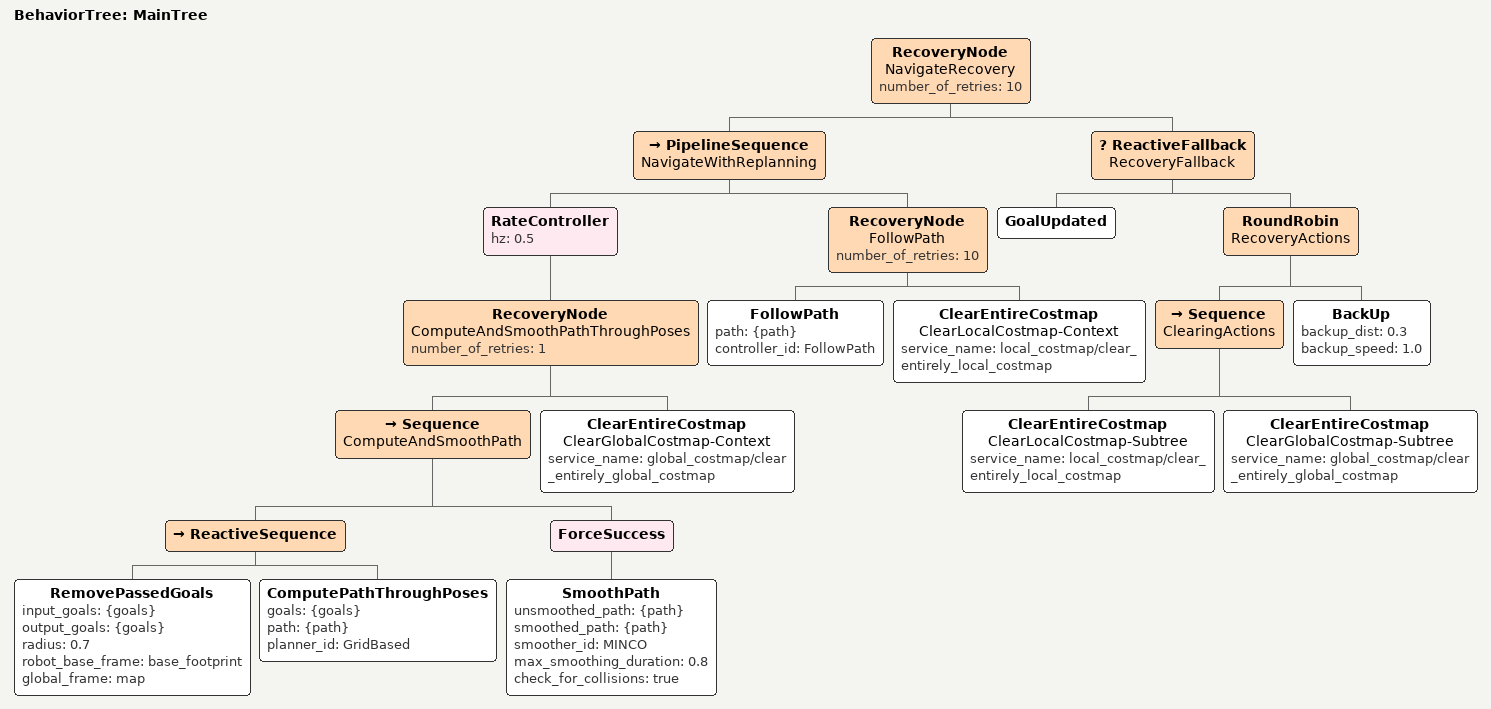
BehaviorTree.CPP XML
<?xml version="1.0" encoding="UTF-8"?>
<root BTCPP_format="3" main_tree_to_execute="MainTree">
  <BehaviorTree ID="MainTree">
    <RecoveryNode name="NavigateRecovery" number_of_retries="10">
      <PipelineSequence name="NavigateWithReplanning">
        <RateController hz="0.5">
          <RecoveryNode name="ComputeAndSmoothPathThroughPoses" number_of_retries="1">
            <Sequence name="ComputeAndSmoothPath">
              <ReactiveSequence>
                <RemovePassedGoals input_goals="{goals}"
                                   output_goals="{goals}"
                                   radius="0.7"
                                   robot_base_frame="base_footprint"
                                   global_frame="map"/>
                <ComputePathThroughPoses goals="{goals}"
                                         path="{path}"
                                         planner_id="GridBased"/>
              </ReactiveSequence>
              <!-- Preserve the raw path as a safe fallback when MINCO cannot
                   return a valid path within the planning cycle. -->
              <ForceSuccess>
                <SmoothPath unsmoothed_path="{path}"
                            smoothed_path="{path}"
                            smoother_id="MINCO"
                            max_smoothing_duration="0.8"
                            check_for_collisions="true"/>
              </ForceSuccess>
            </Sequence>
            <ClearEntireCostmap name="ClearGlobalCostmap-Context"
                                service_name="global_costmap/clear_entirely_global_costmap"/>
          </RecoveryNode>
        </RateController>
        <RecoveryNode name="FollowPath" number_of_retries="10">
          <FollowPath path="{path}" controller_id="FollowPath"/>
          <ClearEntireCostmap name="ClearLocalCostmap-Context"
                              service_name="local_costmap/clear_entirely_local_costmap"/>
        </RecoveryNode>
      </PipelineSequence>
      <ReactiveFallback name="RecoveryFallback">
        <GoalUpdated/>
        <RoundRobin name="RecoveryActions">
          <Sequence name="ClearingActions">
            <ClearEntireCostmap name="ClearLocalCostmap-Subtree"
                                service_name="local_costmap/clear_entirely_local_costmap"/>
            <ClearEntireCostmap name="ClearGlobalCostmap-Subtree"
                                service_name="global_costmap/clear_entirely_global_costmap"/>
          </Sequence>
          <BackUp backup_dist="0.3" backup_speed="1.0"/>
        </RoundRobin>
      </ReactiveFallback>
    </RecoveryNode>
  </BehaviorTree>
</root>
